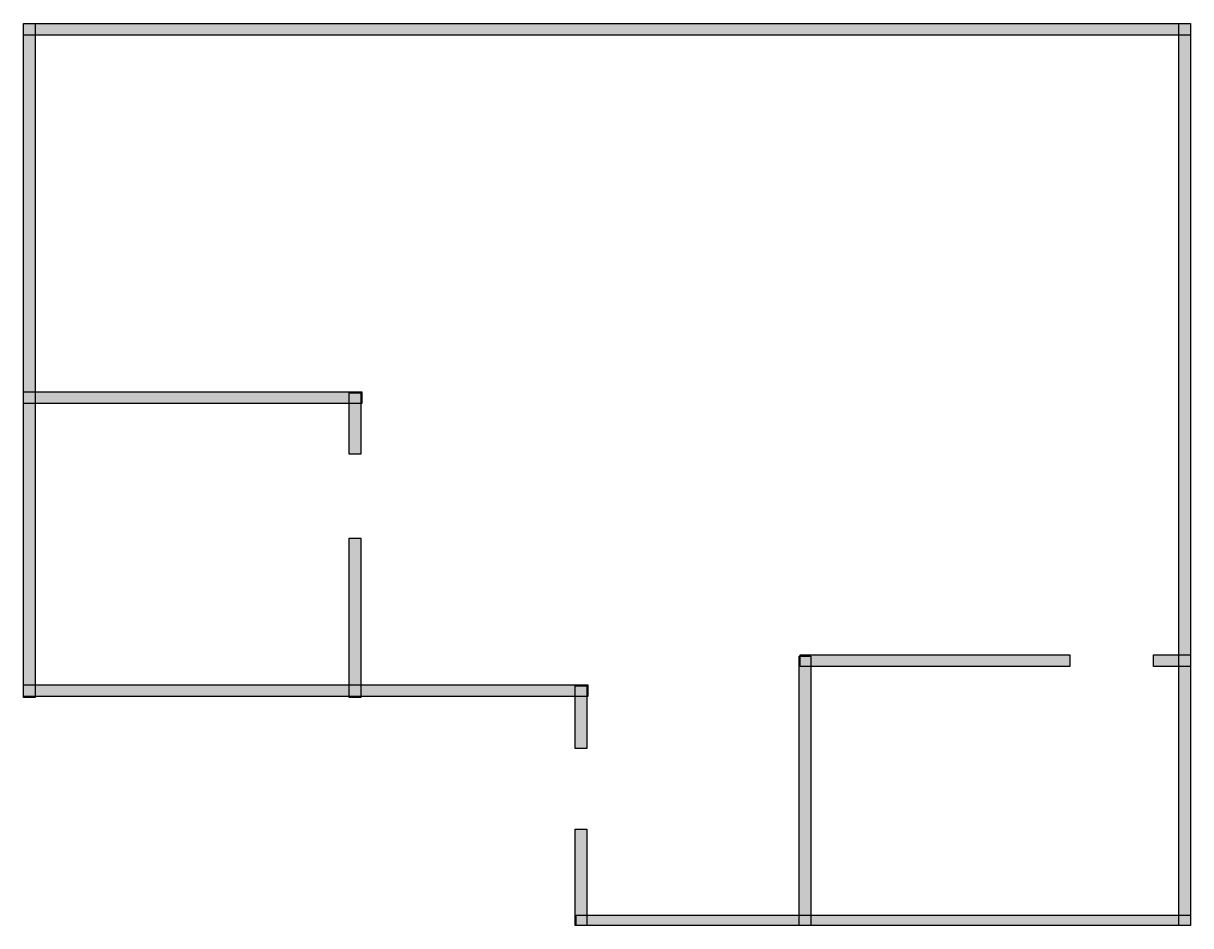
# Model space of a CAD drawing. Header units: millimetres. Extents: x 0 to 9680, y 0 to 7480.
import ezdxf

# ---------------------------------------------------------------- set-up
doc = ezdxf.new("R2010")
doc.units = ezdxf.units.MM
doc.layers.add('WALL', color=7, linetype='Continuous')

msp = doc.modelspace()

# ---------------------------------------------------------------- hatches: boundary and pattern name
at = {"layer": 'WALL'}
h = msp.add_hatch(color=256, dxfattribs=at)
h.dxf.hatch_style = 1
h.paths.add_polyline_path([(0, 7480), (9680, 7480), (9680, 7383.2), (0, 7383.2)])
h = msp.add_hatch(color=256, dxfattribs=at)
h.dxf.hatch_style = 1
h.paths.add_polyline_path([(0, 7480), (96.8, 7480), (96.8, 1892), (0, 1892)])
h = msp.add_hatch(color=256, dxfattribs=at)
h.dxf.hatch_style = 1
h.paths.add_polyline_path([(9583.2, 7480), (9680, 7480), (9680, 0), (9583.2, 0)])
h = msp.add_hatch(color=256, dxfattribs=at)
h.dxf.hatch_style = 1
h.paths.add_polyline_path([(0, 4426.4), (2807.2, 4426.4), (2807.2, 4329.6), (0, 4329.6)])
h = msp.add_hatch(color=256, dxfattribs=at)
h.dxf.hatch_style = 1
h.paths.add_polyline_path([(2701.6, 4417.6), (2798.4, 4417.6), (2798.4, 3907.2), (2701.6, 3907.2)])
h = msp.add_hatch(color=256, dxfattribs=at)
h.dxf.hatch_style = 1
h.paths.add_polyline_path([(2701.6, 3212), (2798.4, 3212), (2798.4, 1892), (2701.6, 1892)])
h = msp.add_hatch(color=256, dxfattribs=at)
h.dxf.hatch_style = 1
h.paths.add_polyline_path([(6432.8, 2235.2), (6529.6, 2235.2), (6529.6, 0), (6432.8, 0)])
h = msp.add_hatch(color=256, dxfattribs=at)
h.dxf.hatch_style = 1
h.paths.add_polyline_path([(6441.6, 2244), (8676.8, 2244), (8676.8, 2147.2), (6441.6, 2147.2)])
h = msp.add_hatch(color=256, dxfattribs=at)
h.dxf.hatch_style = 1
h.paths.add_polyline_path([(9372, 2244), (9680, 2244), (9680, 2147.2), (9372, 2147.2)])
h = msp.add_hatch(color=256, dxfattribs=at)
h.dxf.hatch_style = 1
h.paths.add_polyline_path([(0, 1997.6), (4681.6, 1997.6), (4681.6, 1900.8), (0, 1900.8)])
h = msp.add_hatch(color=256, dxfattribs=at)
h.dxf.hatch_style = 1
h.paths.add_polyline_path([(4576, 1988.8), (4672.8, 1988.8), (4672.8, 1469.6), (4576, 1469.6)])
h = msp.add_hatch(color=256, dxfattribs=at)
h.dxf.hatch_style = 1
h.paths.add_polyline_path([(4576, 800.8), (4672.8, 800.8), (4672.8, 0), (4576, 0)])
h = msp.add_hatch(color=256, dxfattribs=at)
h.dxf.hatch_style = 1
h.paths.add_polyline_path([(4584.8, 88), (9680, 88), (9680, 0), (4584.8, 0)])

# ---------------------------------------------------------------- linework, layer by layer
for points in [[(0, 7480), (9680, 7480), (9680, 7383.2), (0, 7383.2)], [(0, 7480), (96.8, 7480), (96.8, 1892), (0, 1892)], [(9583.2, 7480), (9680, 7480), (9680, 0), (9583.2, 0)], [(0, 4426.4), (2807.2, 4426.4), (2807.2, 4329.6), (0, 4329.6)], [(2701.6, 4417.6), (2798.4, 4417.6), (2798.4, 3907.2), (2701.6, 3907.2)], [(2701.6, 3212), (2798.4, 3212), (2798.4, 1892), (2701.6, 1892)], [(6432.8, 2235.2), (6529.6, 2235.2), (6529.6, 0), (6432.8, 0)], [(6441.6, 2244), (8676.8, 2244), (8676.8, 2147.2), (6441.6, 2147.2)], [(9372, 2244), (9680, 2244), (9680, 2147.2), (9372, 2147.2)], [(0, 1997.6), (4681.6, 1997.6), (4681.6, 1900.8), (0, 1900.8)], [(4576, 1988.8), (4672.8, 1988.8), (4672.8, 1469.6), (4576, 1469.6)], [(4576, 800.8), (4672.8, 800.8), (4672.8, 0), (4576, 0)], [(4584.8, 88), (9680, 88), (9680, 0), (4584.8, 0)]]:
    msp.add_lwpolyline(points, close=True, dxfattribs=at)

doc.saveas('drawing.dxf')
